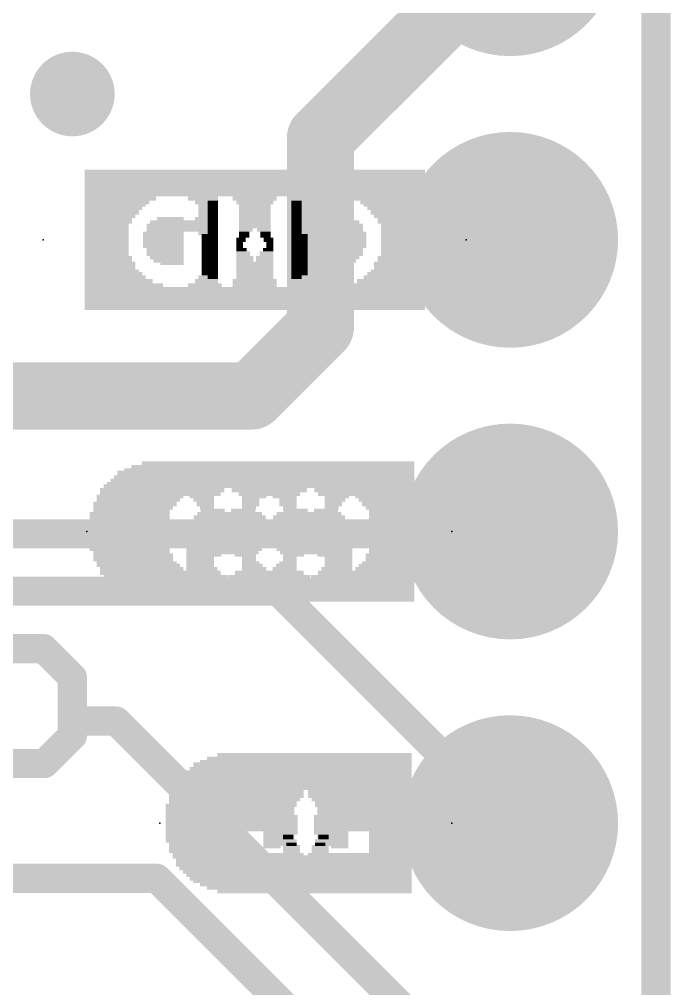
# Model space of a CAD drawing. Extents: x -29 to 78, y -18 to 28.
# Drawn here: x 7.16 to 12.83, y 8.08 to 16.53 of the extents above; entities that cross this region are included whole.
import ezdxf

# ---------------------------------------------------------------- set-up
doc = ezdxf.new("R2010")
doc.units = 0
for name, color, linetype in [('1', 12, 'CONTINUOUS'), ('16', 53, 'CONTINUOUS'), ('17', 254, 'CONTINUOUS'), ('18', 110, 'CONTINUOUS'), ('20', 53, 'CONTINUOUS'), ('21', 41, 'CONTINUOUS'), ('22', 40, 'CONTINUOUS'), ('23', 53, 'CONTINUOUS'), ('24', 53, 'CONTINUOUS'), ('51', 53, 'CONTINUOUS')]:
    doc.layers.add(name, color=color, linetype=linetype)

# ---------------------------------------------------------------- blocks, each defined once
blk = doc.blocks.new('RECT')
blk.add_solid([(-0.5, -0.5), (0.5, -0.5), (-0.5, 0.5), (0.5, 0.5)])
blk = doc.blocks.new('ROUNDP')
at = {"const_width": 0.5}
blk.add_lwpolyline([(0, -0.25, 1), (0, 0.25, 1), (0, -0.25)], format="xyb", dxfattribs=at)
blk = doc.blocks.new('ROUNDV')
at = {"const_width": 0.5}
blk.add_lwpolyline([(0, -0.25, 1), (0, 0.25, 1), (0, -0.25)], format="xyb", dxfattribs=at)

msp = doc.modelspace()

# ---------------------------------------------------------------- linework, layer by layer
at = {"layer": '1'}
for points, const_width in [([(12.7, 21.59), (12.7, 0)], 0.254), ([(9.779, 15.494), (11.43, 17.145)], 0.5842), ([(9.779, 13.843), (9.779, 15.494)], 0.5842), ([(9.181, 13.245), (9.779, 13.843)], 0.5842), ([(6.35, 13.245), (9.181, 13.245)], 0.5842), ([(6.35, 12.045), (11.41, 12.045)], 0.254), ([(11.41, 12.045), (11.43, 12.065)], 0.254), ([(6.35, 11.545), (9.41, 11.545)], 0.254), ([(9.41, 11.545), (11.43, 9.525)], 0.254), ([(6.35, 11.045), (7.37, 11.045)], 0.254), ([(7.37, 11.045), (7.62, 10.795)], 0.254), ([(7.62, 10.795), (7.62, 10.414)], 0.254), ([(7.62, 10.414), (7.62, 10.287)], 0.254), ([(8.001, 10.414), (7.62, 10.414)], 0.254), ([(11.43, 6.985), (8.001, 10.414)], 0.254), ([(7.62, 10.287), (7.378, 10.045)], 0.254), ([(7.378, 10.045), (6.35, 10.045)], 0.254), ([(6.35, 9.045), (8.354, 9.045)], 0.254), ([(8.354, 9.045), (10.16, 7.239)], 0.254)]:
    msp.add_lwpolyline(points, dxfattribs=dict(at, const_width=const_width))
for points, const_width in [([(9.9251, 15.494, 1), (9.6329, 15.494)], 0.2921), ([(9.6757, 15.5973, 1), (9.8823, 15.3907)], 0.2921), ([(9.8823, 13.7397, 1), (9.6757, 13.9463)], 0.2921), ([(9.6329, 13.843, 1), (9.9251, 13.843)], 0.2921), ([(9.181, 13.099, 1), (9.181, 13.3911)], 0.2921), ([(9.0777, 13.3483, 1), (9.2843, 13.1417)], 0.2921), ([(11.4749, 12.0201, 1), (11.3851, 12.1099)], 0.127), ([(11.41, 11.9815, 1), (11.41, 12.1085)], 0.127), ([(11.3651, 12.0899, 1), (11.4549, 12.0001)], 0.127), ([(9.4549, 11.5899, 1), (9.3651, 11.5001)], 0.127), ([(9.41, 11.4815, 1), (9.41, 11.6085)], 0.127), ([(7.4149, 11.0899, 1), (7.3251, 11.0001)], 0.127), ([(7.37, 10.9815, 1), (7.37, 11.1085)], 0.127), ([(7.6835, 10.795, 1), (7.5565, 10.795)], 0.127), ([(7.5751, 10.7501, 1), (7.6649, 10.8399)], 0.127), ([(7.6835, 10.414, 1), (7.5565, 10.414)], 0.127), ([(7.62, 10.4775, 1), (7.62, 10.3505)], 0.127), ([(7.5565, 10.414, 1), (7.6835, 10.414)], 0.127), ([(8.0459, 10.4589, 1), (7.9561, 10.3691)], 0.127), ([(8.001, 10.3505, 1), (8.001, 10.4775)], 0.127), ([(7.6649, 10.2421, 1), (7.5751, 10.3319)], 0.127), ([(7.5565, 10.287, 1), (7.6835, 10.287)], 0.127), ([(7.3331, 10.0899, 1), (7.4229, 10.0001)], 0.127), ([(7.378, 9.9815, 1), (7.378, 10.1085)], 0.127), ([(11.3851, 9.4801, 1), (11.4749, 9.5699)], 0.127), ([(8.3989, 9.0899, 1), (8.3091, 9.0001)], 0.127), ([(8.354, 8.9815, 1), (8.354, 9.1085)], 0.127)]:
    msp.add_lwpolyline(points, format="xyb", dxfattribs=dict(at, const_width=const_width))
at = {"layer": '16', "const_width": 0.254}
msp.add_lwpolyline([(12.7, 21.59), (12.7, 0)], dxfattribs=at)
at = {"layer": '20', "const_width": 0.2032}
msp.add_lwpolyline([(12.7, 21.59), (12.7, 0)], dxfattribs=at)
at = {"layer": '23'}
for p in [(7.366, 14.605), (7.747, 12.065), (8.382, 9.525)]:
    msp.add_point(p, dxfattribs=at)
at = {"layer": '24'}
for p in [(11.049, 14.605), (10.922, 12.065), (10.922, 9.525)]:
    msp.add_point(p, dxfattribs=at)

# ---------------------------------------------------------------- block references
at = {"layer": '17', "xscale": 1.8796, "yscale": 1.8796, "rotation": 180}
for p in [(11.43, 17.145), (11.43, 17.145), (11.43, 14.605), (11.43, 14.605), (11.43, 12.065), (11.43, 12.065), (11.43, 9.525), (11.43, 9.525)]:
    msp.add_blockref('ROUNDP', p, dxfattribs=at)
at = {"layer": '18', "xscale": 0.7366, "yscale": 0.7366}
msp.add_blockref('ROUNDV', (7.62, 15.875), dxfattribs=at)
msp.add_blockref('ROUNDV', (7.62, 15.875), dxfattribs=at)
at = {"layer": '21'}
for p, xscale, yscale in [((9.181, 15.2), 2.91, 0.03), ((9.181, 15.17), 2.91, 0.03), ((9.181, 15.145), 2.91, 0.02), ((9.181, 15.115), 2.91, 0.04), ((9.181, 15.08), 2.91, 0.03), ((9.181, 15.05), 2.91, 0.03), ((9.181, 15.025), 2.91, 0.02), ((8.041, 15), 0.63, 0.03), ((8.011, 14.965), 0.57, 0.04), ((7.981, 14.93), 0.51, 0.03), ((9.586, 15), 2.1, 0.03), ((8.746, 14.965), 0.24, 0.04), ((8.761, 14.93), 0.15, 0.03), ((9.196, 14.965), 0.36, 0.04), ((9.196, 14.93), 0.3, 0.03), ((9.586, 14.965), 0.12, 0.04), ((9.571, 14.93), 0.09, 0.03), ((10.351, 14.965), 0.57, 0.04), ((10.381, 14.93), 0.51, 0.03), ((7.966, 14.91), 0.48, 0.03), ((7.936, 14.88), 0.42, 0.03), ((7.936, 14.845), 0.42, 0.04), ((8.776, 14.91), 0.12, 0.03), ((8.776, 14.88), 0.12, 0.03), ((8.776, 14.845), 0.12, 0.04), ((9.211, 14.91), 0.27, 0.03), ((9.211, 14.88), 0.27, 0.03), ((9.226, 14.845), 0.24, 0.04), ((9.571, 14.91), 0.09, 0.03), ((9.571, 14.88), 0.09, 0.03), ((9.571, 14.845), 0.09, 0.04), ((10.396, 14.91), 0.48, 0.03), ((10.411, 14.88), 0.45, 0.03), ((10.426, 14.845), 0.42, 0.04), ((7.921, 14.81), 0.39, 0.03), ((7.906, 14.79), 0.36, 0.03), ((7.906, 14.76), 0.36, 0.03), ((8.566, 14.76), 0.54, 0.03), ((8.461, 14.79), 0.21, 0.03), ((8.761, 14.79), 0.15, 0.03), ((8.776, 14.81), 0.12, 0.03), ((9.241, 14.81), 0.21, 0.03), ((9.256, 14.79), 0.18, 0.03), ((9.256, 14.76), 0.18, 0.03), ((9.571, 14.81), 0.09, 0.03), ((9.571, 14.79), 0.09, 0.03), ((9.571, 14.76), 0.09, 0.03), ((9.916, 14.79), 0.18, 0.03), ((9.931, 14.76), 0.21, 0.03), ((10.441, 14.81), 0.39, 0.03), ((10.456, 14.79), 0.36, 0.03), ((10.456, 14.76), 0.36, 0.03), ((7.906, 14.725), 0.36, 0.04), ((7.891, 14.69), 0.33, 0.03), ((8.551, 14.725), 0.57, 0.04), ((8.551, 14.69), 0.57, 0.03), ((9.271, 14.725), 0.15, 0.04), ((9.286, 14.69), 0.12, 0.03), ((9.571, 14.725), 0.09, 0.04), ((9.571, 14.69), 0.09, 0.03), ((9.946, 14.725), 0.24, 0.04), ((9.961, 14.69), 0.27, 0.03), ((10.471, 14.725), 0.33, 0.04), ((10.471, 14.69), 0.33, 0.03), ((7.891, 14.66), 0.33, 0.03), ((7.891, 14.64), 0.33, 0.03), ((7.891, 14.605), 0.33, 0.04), ((8.341, 14.66), 0.21, 0.03), ((8.326, 14.64), 0.18, 0.03), ((8.326, 14.605), 0.18, 0.04), ((8.776, 14.66), 0.12, 0.03), ((8.791, 14.64), 0.09, 0.03), ((8.791, 14.605), 0.09, 0.04), ((9.061, 14.605), 0.03, 0.04), ((9.301, 14.66), 0.09, 0.03), ((9.301, 14.64), 0.09, 0.03), ((9.316, 14.605), 0.06, 0.04), ((9.571, 14.66), 0.09, 0.03), ((9.571, 14.64), 0.09, 0.03), ((9.571, 14.605), 0.09, 0.04), ((9.976, 14.66), 0.3, 0.03), ((9.976, 14.64), 0.3, 0.03), ((9.976, 14.605), 0.3, 0.04), ((10.471, 14.66), 0.33, 0.03), ((10.471, 14.64), 0.33, 0.03), ((10.471, 14.605), 0.33, 0.04), ((7.891, 14.57), 0.33, 0.03), ((7.891, 14.55), 0.33, 0.03), ((7.891, 14.52), 0.33, 0.03), ((8.326, 14.57), 0.18, 0.03), ((8.326, 14.55), 0.18, 0.03), ((8.416, 14.52), 0.3, 0.03), ((8.791, 14.57), 0.09, 0.03), ((8.791, 14.55), 0.09, 0.03), ((8.791, 14.52), 0.09, 0.03), ((9.076, 14.57), 0.06, 0.03), ((9.076, 14.55), 0.06, 0.03), ((9.091, 14.52), 0.09, 0.03), ((9.331, 14.57), 0.03, 0.03), ((9.571, 14.57), 0.09, 0.03), ((9.571, 14.55), 0.09, 0.03), ((9.571, 14.52), 0.09, 0.03), ((9.976, 14.57), 0.3, 0.03), ((9.976, 14.55), 0.3, 0.03), ((9.961, 14.52), 0.27, 0.03), ((10.471, 14.57), 0.33, 0.03), ((10.471, 14.55), 0.33, 0.03), ((10.471, 14.52), 0.33, 0.03), ((7.906, 14.485), 0.36, 0.04), ((7.906, 14.45), 0.36, 0.03), ((7.906, 14.42), 0.36, 0.03), ((8.416, 14.485), 0.3, 0.04), ((8.431, 14.45), 0.27, 0.03), ((8.446, 14.42), 0.24, 0.03), ((8.791, 14.485), 0.09, 0.04), ((8.791, 14.45), 0.09, 0.03), ((8.791, 14.42), 0.09, 0.03), ((9.106, 14.485), 0.12, 0.04), ((9.121, 14.45), 0.15, 0.03), ((9.121, 14.42), 0.15, 0.03), ((9.571, 14.485), 0.09, 0.04), ((9.571, 14.45), 0.09, 0.03), ((9.571, 14.42), 0.09, 0.03), ((9.961, 14.485), 0.27, 0.04), ((9.946, 14.45), 0.24, 0.03), ((9.931, 14.42), 0.21, 0.03), ((10.456, 14.45), 0.36, 0.03), ((10.456, 14.42), 0.36, 0.03), ((10.471, 14.485), 0.33, 0.04), ((7.921, 14.4), 0.39, 0.03), ((7.921, 14.365), 0.39, 0.04), ((8.461, 14.4), 0.15, 0.03), ((8.791, 14.4), 0.09, 0.03), ((8.791, 14.365), 0.09, 0.04), ((9.136, 14.4), 0.18, 0.03), ((9.151, 14.365), 0.21, 0.04), ((9.571, 14.4), 0.09, 0.03), ((9.571, 14.365), 0.09, 0.04), ((9.886, 14.4), 0.12, 0.03), ((10.441, 14.4), 0.39, 0.03), ((10.441, 14.365), 0.39, 0.04), ((7.936, 14.33), 0.42, 0.03), ((7.951, 14.31), 0.45, 0.03), ((7.966, 14.28), 0.48, 0.03), ((8.776, 14.28), 0.12, 0.03), ((8.791, 14.33), 0.09, 0.03), ((8.791, 14.31), 0.09, 0.03), ((9.166, 14.33), 0.24, 0.03), ((9.166, 14.31), 0.24, 0.03), ((9.181, 14.28), 0.27, 0.03), ((9.571, 14.33), 0.09, 0.03), ((9.571, 14.31), 0.09, 0.03), ((9.571, 14.28), 0.09, 0.03), ((10.396, 14.28), 0.48, 0.03), ((10.411, 14.31), 0.45, 0.03), ((10.426, 14.33), 0.42, 0.03), ((7.996, 14.245), 0.54, 0.04), ((8.026, 14.21), 0.6, 0.03), ((9.181, 14.18), 2.91, 0.03), ((8.746, 14.21), 0.24, 0.03), ((8.776, 14.245), 0.18, 0.04), ((9.181, 14.245), 0.33, 0.04), ((9.196, 14.21), 0.36, 0.03), ((9.571, 14.21), 0.15, 0.03), ((9.586, 14.245), 0.12, 0.04), ((10.321, 14.21), 0.63, 0.03), ((10.366, 14.245), 0.54, 0.04), ((9.181, 14.15), 2.91, 0.03), ((9.181, 14.12), 2.91, 0.03), ((9.181, 14.1), 2.91, 0.03), ((9.181, 14.07), 2.91, 0.03), ((9.181, 14.04), 2.91, 0.03), ((9.181, 14.01), 2.91, 0.03), ((9.427, 12.66), 2.34, 0.03), ((9.322, 12.575), 2.55, 0.04), ((9.352, 12.605), 2.49, 0.02), ((9.382, 12.63), 2.43, 0.03), ((9.277, 12.485), 2.64, 0.02), ((9.292, 12.51), 2.61, 0.03), ((9.307, 12.54), 2.58, 0.03), ((8.287, 12.425), 0.78, 0.04), ((8.362, 12.46), 0.87, 0.03), ((9.202, 12.46), 0.63, 0.03), ((9.202, 12.425), 0.39, 0.04), ((10.102, 12.46), 0.99, 0.03), ((9.907, 12.425), 0.36, 0.04), ((10.417, 12.425), 0.36, 0.04), ((8.182, 12.305), 0.69, 0.04), ((8.227, 12.37), 0.72, 0.03), ((8.212, 12.34), 0.69, 0.03), ((8.257, 12.39), 0.72, 0.03), ((9.202, 12.39), 0.27, 0.03), ((9.202, 12.37), 0.21, 0.03), ((9.172, 12.34), 0.15, 0.03), ((9.172, 12.305), 0.15, 0.04), ((9.907, 12.39), 0.3, 0.03), ((9.922, 12.37), 0.21, 0.03), ((9.907, 12.34), 0.18, 0.03), ((9.892, 12.305), 0.15, 0.04), ((10.417, 12.39), 0.36, 0.03), ((10.417, 12.37), 0.36, 0.03), ((10.417, 12.34), 0.36, 0.03), ((10.417, 12.305), 0.36, 0.04), ((8.167, 12.27), 0.66, 0.03), ((8.152, 12.25), 0.63, 0.03), ((8.842, 12.25), 0.21, 0.03), ((9.127, 12.25), 0.12, 0.03), ((9.157, 12.27), 0.12, 0.03), ((9.562, 12.25), 0.21, 0.03), ((9.847, 12.25), 0.12, 0.03), ((9.877, 12.27), 0.12, 0.03), ((10.417, 12.27), 0.36, 0.03), ((10.417, 12.25), 0.36, 0.03), ((8.137, 12.22), 0.66, 0.03), ((8.137, 12.185), 0.66, 0.04), ((8.122, 12.15), 0.63, 0.03), ((8.902, 12.15), 0.51, 0.03), ((8.917, 12.185), 0.48, 0.04), ((8.842, 12.22), 0.27, 0.03), ((9.112, 12.22), 0.15, 0.03), ((9.622, 12.185), 0.51, 0.04), ((9.622, 12.15), 0.51, 0.03), ((9.547, 12.22), 0.3, 0.03), ((9.817, 12.22), 0.12, 0.03), ((10.417, 12.22), 0.36, 0.03), ((10.417, 12.185), 0.36, 0.04), ((10.417, 12.15), 0.36, 0.03), ((8.122, 12.12), 0.63, 0.03), ((8.122, 12.1), 0.63, 0.03), ((8.122, 12.065), 0.63, 0.04), ((8.887, 12.1), 0.54, 0.03), ((8.887, 12.065), 0.54, 0.04), ((8.902, 12.12), 0.51, 0.03), ((9.622, 12.12), 0.57, 0.03), ((9.697, 12.1), 0.72, 0.03), ((9.697, 12.065), 0.72, 0.04), ((10.417, 12.12), 0.36, 0.03), ((10.417, 12.1), 0.36, 0.03), ((10.417, 12.065), 0.36, 0.04), ((8.122, 12.03), 0.63, 0.03), ((8.122, 12.01), 0.63, 0.03), ((8.122, 11.98), 0.63, 0.03), ((8.887, 12.03), 0.54, 0.03), ((8.887, 12.01), 0.54, 0.03), ((8.902, 11.98), 0.51, 0.03), ((9.697, 12.03), 0.72, 0.03), ((9.697, 12.01), 0.72, 0.03), ((9.697, 11.98), 0.72, 0.03), ((10.417, 12.03), 0.36, 0.03), ((10.417, 12.01), 0.36, 0.03), ((10.417, 11.98), 0.36, 0.03), ((8.122, 11.945), 0.63, 0.04), ((8.137, 11.91), 0.66, 0.03), ((8.902, 11.945), 0.51, 0.04), ((8.932, 11.91), 0.51, 0.03), ((9.712, 11.945), 0.69, 0.04), ((9.727, 11.91), 0.66, 0.03), ((10.417, 11.945), 0.36, 0.04), ((10.417, 11.91), 0.36, 0.03), ((8.152, 11.88), 0.63, 0.03), ((8.167, 11.86), 0.66, 0.03), ((8.167, 11.825), 0.66, 0.04), ((8.842, 11.88), 0.27, 0.03), ((8.842, 11.86), 0.15, 0.03), ((9.112, 11.88), 0.15, 0.03), ((9.142, 11.86), 0.15, 0.03), ((9.157, 11.825), 0.12, 0.04), ((9.562, 11.88), 0.27, 0.03), ((9.562, 11.86), 0.15, 0.03), ((9.907, 11.88), 0.3, 0.03), ((9.922, 11.86), 0.27, 0.03), ((9.937, 11.825), 0.24, 0.04), ((10.417, 11.88), 0.36, 0.03), ((10.417, 11.86), 0.36, 0.03), ((10.417, 11.825), 0.36, 0.04), ((8.197, 11.79), 0.66, 0.03), ((8.212, 11.77), 0.69, 0.03), ((8.242, 11.74), 0.69, 0.03), ((9.172, 11.79), 0.15, 0.03), ((9.187, 11.77), 0.18, 0.03), ((9.202, 11.74), 0.21, 0.03), ((9.922, 11.74), 0.27, 0.03), ((9.937, 11.79), 0.24, 0.03), ((9.937, 11.77), 0.24, 0.03), ((10.417, 11.79), 0.36, 0.03), ((10.417, 11.77), 0.36, 0.03), ((10.417, 11.74), 0.36, 0.03), ((8.272, 11.705), 0.75, 0.04), ((8.317, 11.67), 0.78, 0.03), ((9.277, 11.64), 2.64, 0.03), ((9.202, 11.67), 0.45, 0.03), ((9.202, 11.705), 0.33, 0.04), ((9.892, 11.67), 0.39, 0.03), ((9.907, 11.705), 0.3, 0.04), ((10.417, 11.705), 0.36, 0.04), ((10.417, 11.67), 0.36, 0.03), ((9.292, 11.61), 2.61, 0.03), ((9.307, 11.58), 2.58, 0.03), ((9.322, 11.56), 2.55, 0.03), ((9.352, 11.53), 2.49, 0.03), ((9.382, 11.5), 2.43, 0.03), ((9.427, 11.47), 2.34, 0.03), ((9.732, 10.12), 1.68, 0.03), ((9.627, 10.035), 1.89, 0.04), ((9.657, 10.065), 1.83, 0.02), ((9.687, 10.09), 1.77, 0.03), ((9.597, 9.97), 1.95, 0.03), ((9.612, 10), 1.92, 0.03), ((8.817, 9.885), 0.57, 0.04), ((9.567, 9.92), 2.01, 0.03), ((9.582, 9.945), 1.98, 0.02), ((10.047, 9.885), 1.05, 0.04), ((8.802, 9.83), 0.6, 0.03), ((8.802, 9.8), 0.6, 0.03), ((8.817, 9.85), 0.57, 0.03), ((10.077, 9.85), 0.99, 0.03), ((10.092, 9.83), 0.96, 0.03), ((10.122, 9.8), 0.9, 0.03), ((8.787, 9.765), 0.63, 0.04), ((8.787, 9.73), 0.63, 0.03), ((8.787, 9.71), 0.63, 0.03), ((9.372, 9.71), 0.18, 0.03), ((10.122, 9.765), 0.9, 0.04), ((10.137, 9.73), 0.87, 0.03), ((10.152, 9.71), 0.84, 0.03), ((8.772, 9.68), 0.66, 0.03), ((8.772, 9.645), 0.66, 0.04), ((8.772, 9.61), 0.66, 0.03), ((9.402, 9.68), 0.24, 0.03), ((9.417, 9.645), 0.27, 0.04), ((9.417, 9.61), 0.27, 0.03), ((10.152, 9.68), 0.84, 0.03), ((10.167, 9.645), 0.81, 0.04), ((10.167, 9.61), 0.81, 0.03), ((8.772, 9.58), 0.66, 0.03), ((8.772, 9.56), 0.66, 0.03), ((8.772, 9.525), 0.66, 0.04), ((9.432, 9.58), 0.3, 0.03), ((9.432, 9.56), 0.3, 0.03), ((9.432, 9.525), 0.3, 0.04), ((10.167, 9.58), 0.81, 0.03), ((10.167, 9.56), 0.81, 0.03), ((10.167, 9.525), 0.81, 0.04), ((8.772, 9.49), 0.66, 0.03), ((8.772, 9.47), 0.66, 0.03), ((8.772, 9.44), 0.66, 0.03), ((9.432, 9.49), 0.3, 0.03), ((9.432, 9.47), 0.3, 0.03), ((9.432, 9.44), 0.3, 0.03), ((10.167, 9.49), 0.81, 0.03), ((10.167, 9.47), 0.81, 0.03), ((9.822, 9.44), 0.12, 0.03), ((10.392, 9.44), 0.36, 0.03), ((8.772, 9.405), 0.66, 0.04), ((8.772, 9.37), 0.66, 0.03), ((9.417, 9.405), 0.27, 0.04), ((9.402, 9.37), 0.24, 0.03), ((9.792, 9.37), 0.12, 0.03), ((9.807, 9.405), 0.09, 0.04), ((10.407, 9.405), 0.33, 0.04), ((10.407, 9.37), 0.33, 0.03), ((8.787, 9.34), 0.63, 0.03), ((8.787, 9.32), 0.63, 0.03), ((8.787, 9.285), 0.63, 0.04), ((9.387, 9.34), 0.21, 0.03), ((9.357, 9.32), 0.15, 0.03), ((9.777, 9.32), 0.15, 0.03), ((9.777, 9.285), 0.15, 0.04), ((9.777, 9.34), 0.09, 0.03), ((10.392, 9.285), 0.36, 0.04), ((10.407, 9.34), 0.33, 0.03), ((10.407, 9.32), 0.33, 0.03), ((8.802, 9.25), 0.6, 0.03), ((8.802, 9.23), 0.6, 0.03), ((8.817, 9.2), 0.57, 0.03), ((10.092, 9.2), 0.96, 0.03), ((10.107, 9.23), 0.93, 0.03), ((10.122, 9.25), 0.9, 0.03), ((8.817, 9.165), 0.57, 0.04), ((8.832, 9.13), 0.54, 0.03), ((10.032, 9.13), 1.08, 0.03), ((10.062, 9.165), 1.02, 0.04), ((9.582, 9.1), 1.98, 0.03), ((9.597, 9.07), 1.95, 0.03), ((9.612, 9.04), 1.92, 0.03), ((9.627, 9.02), 1.89, 0.03), ((9.657, 8.99), 1.83, 0.03), ((9.687, 8.96), 1.77, 0.03), ((9.732, 8.93), 1.68, 0.03)]:
    msp.add_blockref('RECT', p, dxfattribs=dict(at, xscale=xscale, yscale=yscale))
at = {"layer": '22', "rotation": 180}
for p, xscale, yscale in [((9.234, 15.2), 2.91, 0.03), ((9.234, 15.17), 2.91, 0.03), ((9.234, 15.145), 2.91, 0.02), ((9.234, 15.115), 2.91, 0.04), ((9.234, 15.08), 2.91, 0.03), ((9.234, 15.05), 2.91, 0.03), ((9.234, 15.025), 2.91, 0.02), ((8.829, 15), 2.1, 0.03), ((8.064, 14.965), 0.57, 0.04), ((8.034, 14.93), 0.51, 0.03), ((8.829, 14.965), 0.12, 0.04), ((8.844, 14.93), 0.09, 0.03), ((9.219, 14.965), 0.36, 0.04), ((9.219, 14.93), 0.3, 0.03), ((9.669, 14.965), 0.24, 0.04), ((9.654, 14.93), 0.15, 0.03), ((10.374, 15), 0.63, 0.03), ((10.404, 14.965), 0.57, 0.04), ((10.434, 14.93), 0.51, 0.03), ((8.019, 14.91), 0.48, 0.03), ((8.004, 14.88), 0.45, 0.03), ((7.989, 14.845), 0.42, 0.04), ((8.844, 14.91), 0.09, 0.03), ((8.844, 14.88), 0.09, 0.03), ((8.844, 14.845), 0.09, 0.04), ((9.204, 14.91), 0.27, 0.03), ((9.204, 14.88), 0.27, 0.03), ((9.189, 14.845), 0.24, 0.04), ((9.639, 14.91), 0.12, 0.03), ((9.639, 14.88), 0.12, 0.03), ((9.639, 14.845), 0.12, 0.04), ((10.449, 14.91), 0.48, 0.03), ((10.479, 14.88), 0.42, 0.03), ((10.479, 14.845), 0.42, 0.04), ((7.974, 14.81), 0.39, 0.03), ((7.959, 14.79), 0.36, 0.03), ((7.959, 14.76), 0.36, 0.03), ((8.484, 14.76), 0.21, 0.03), ((8.499, 14.79), 0.18, 0.03), ((8.844, 14.81), 0.09, 0.03), ((8.844, 14.79), 0.09, 0.03), ((8.844, 14.76), 0.09, 0.03), ((9.174, 14.81), 0.21, 0.03), ((9.159, 14.79), 0.18, 0.03), ((9.159, 14.76), 0.18, 0.03), ((9.639, 14.81), 0.12, 0.03), ((9.654, 14.79), 0.15, 0.03), ((9.849, 14.76), 0.54, 0.03), ((9.954, 14.79), 0.21, 0.03), ((10.494, 14.81), 0.39, 0.03), ((10.509, 14.79), 0.36, 0.03), ((10.509, 14.76), 0.36, 0.03), ((7.944, 14.725), 0.33, 0.04), ((7.944, 14.69), 0.33, 0.03), ((8.454, 14.69), 0.27, 0.03), ((8.469, 14.725), 0.24, 0.04), ((8.844, 14.725), 0.09, 0.04), ((8.844, 14.69), 0.09, 0.03), ((9.144, 14.725), 0.15, 0.04), ((9.129, 14.69), 0.12, 0.03), ((9.864, 14.725), 0.57, 0.04), ((9.864, 14.69), 0.57, 0.03), ((10.509, 14.725), 0.36, 0.04), ((10.524, 14.69), 0.33, 0.03), ((7.944, 14.66), 0.33, 0.03), ((7.944, 14.64), 0.33, 0.03), ((7.944, 14.605), 0.33, 0.04), ((8.439, 14.66), 0.3, 0.03), ((8.439, 14.64), 0.3, 0.03), ((8.439, 14.605), 0.3, 0.04), ((8.844, 14.66), 0.09, 0.03), ((8.844, 14.64), 0.09, 0.03), ((8.844, 14.605), 0.09, 0.04), ((9.114, 14.66), 0.09, 0.03), ((9.114, 14.64), 0.09, 0.03), ((9.099, 14.605), 0.06, 0.04), ((9.354, 14.605), 0.03, 0.04), ((9.639, 14.66), 0.12, 0.03), ((9.624, 14.64), 0.09, 0.03), ((9.624, 14.605), 0.09, 0.04), ((10.074, 14.66), 0.21, 0.03), ((10.089, 14.64), 0.18, 0.03), ((10.089, 14.605), 0.18, 0.04), ((10.524, 14.66), 0.33, 0.03), ((10.524, 14.64), 0.33, 0.03), ((10.524, 14.605), 0.33, 0.04), ((7.944, 14.57), 0.33, 0.03), ((7.944, 14.55), 0.33, 0.03), ((7.944, 14.52), 0.33, 0.03), ((8.439, 14.57), 0.3, 0.03), ((8.439, 14.55), 0.3, 0.03), ((8.454, 14.52), 0.27, 0.03), ((8.844, 14.57), 0.09, 0.03), ((8.844, 14.55), 0.09, 0.03), ((8.844, 14.52), 0.09, 0.03), ((9.084, 14.57), 0.03, 0.03), ((9.324, 14.52), 0.09, 0.03), ((9.339, 14.57), 0.06, 0.03), ((9.339, 14.55), 0.06, 0.03), ((9.624, 14.57), 0.09, 0.03), ((9.624, 14.55), 0.09, 0.03), ((9.624, 14.52), 0.09, 0.03), ((9.999, 14.52), 0.3, 0.03), ((10.089, 14.57), 0.18, 0.03), ((10.089, 14.55), 0.18, 0.03), ((10.524, 14.57), 0.33, 0.03), ((10.524, 14.55), 0.33, 0.03), ((10.524, 14.52), 0.33, 0.03), ((7.944, 14.485), 0.33, 0.04), ((7.959, 14.45), 0.36, 0.03), ((7.959, 14.42), 0.36, 0.03), ((8.454, 14.485), 0.27, 0.04), ((8.469, 14.45), 0.24, 0.03), ((8.484, 14.42), 0.21, 0.03), ((8.844, 14.485), 0.09, 0.04), ((8.844, 14.45), 0.09, 0.03), ((8.844, 14.42), 0.09, 0.03), ((9.294, 14.45), 0.15, 0.03), ((9.294, 14.42), 0.15, 0.03), ((9.309, 14.485), 0.12, 0.04), ((9.624, 14.485), 0.09, 0.04), ((9.624, 14.45), 0.09, 0.03), ((9.624, 14.42), 0.09, 0.03), ((9.999, 14.485), 0.3, 0.04), ((9.984, 14.45), 0.27, 0.03), ((9.969, 14.42), 0.24, 0.03), ((10.509, 14.485), 0.36, 0.04), ((10.509, 14.45), 0.36, 0.03), ((10.509, 14.42), 0.36, 0.03), ((7.974, 14.4), 0.39, 0.03), ((7.974, 14.365), 0.39, 0.04), ((8.529, 14.4), 0.12, 0.03), ((8.844, 14.4), 0.09, 0.03), ((8.844, 14.365), 0.09, 0.04), ((9.264, 14.365), 0.21, 0.04), ((9.279, 14.4), 0.18, 0.03), ((9.624, 14.4), 0.09, 0.03), ((9.624, 14.365), 0.09, 0.04), ((9.954, 14.4), 0.15, 0.03), ((10.494, 14.4), 0.39, 0.03), ((10.494, 14.365), 0.39, 0.04), ((7.989, 14.33), 0.42, 0.03), ((8.004, 14.31), 0.45, 0.03), ((8.019, 14.28), 0.48, 0.03), ((8.844, 14.33), 0.09, 0.03), ((8.844, 14.31), 0.09, 0.03), ((8.844, 14.28), 0.09, 0.03), ((9.234, 14.28), 0.27, 0.03), ((9.249, 14.33), 0.24, 0.03), ((9.249, 14.31), 0.24, 0.03), ((9.624, 14.33), 0.09, 0.03), ((9.624, 14.31), 0.09, 0.03), ((9.639, 14.28), 0.12, 0.03), ((10.449, 14.28), 0.48, 0.03), ((10.464, 14.31), 0.45, 0.03), ((10.479, 14.33), 0.42, 0.03), ((8.049, 14.245), 0.54, 0.04), ((8.094, 14.21), 0.63, 0.03), ((9.234, 14.18), 2.91, 0.03), ((8.829, 14.245), 0.12, 0.04), ((8.844, 14.21), 0.15, 0.03), ((9.219, 14.21), 0.36, 0.03), ((9.234, 14.245), 0.33, 0.04), ((9.639, 14.245), 0.18, 0.04), ((9.669, 14.21), 0.24, 0.03), ((10.389, 14.21), 0.6, 0.03), ((10.419, 14.245), 0.54, 0.04), ((9.234, 14.15), 2.91, 0.03), ((9.234, 14.12), 2.91, 0.03), ((9.234, 14.1), 2.91, 0.03), ((9.234, 14.07), 2.91, 0.03), ((9.234, 14.04), 2.91, 0.03), ((9.234, 14.01), 2.91, 0.03), ((9.392, 12.66), 2.34, 0.03), ((9.287, 12.575), 2.55, 0.04), ((9.317, 12.605), 2.49, 0.02), ((9.347, 12.63), 2.43, 0.03), ((9.242, 12.485), 2.64, 0.02), ((9.257, 12.51), 2.61, 0.03), ((9.272, 12.54), 2.58, 0.03), ((8.147, 12.425), 0.57, 0.04), ((8.477, 12.46), 1.17, 0.03), ((8.762, 12.425), 0.36, 0.04), ((9.467, 12.46), 0.63, 0.03), ((9.467, 12.425), 0.39, 0.04), ((10.217, 12.46), 0.69, 0.03), ((10.277, 12.425), 0.57, 0.04), ((8.117, 12.305), 0.63, 0.04), ((8.132, 12.37), 0.6, 0.03), ((8.132, 12.34), 0.6, 0.03), ((8.147, 12.39), 0.57, 0.03), ((8.762, 12.39), 0.3, 0.03), ((8.747, 12.37), 0.21, 0.03), ((8.762, 12.34), 0.18, 0.03), ((8.777, 12.305), 0.15, 0.04), ((9.467, 12.39), 0.27, 0.03), ((9.467, 12.37), 0.21, 0.03), ((9.497, 12.34), 0.15, 0.03), ((9.497, 12.305), 0.15, 0.04), ((10.307, 12.39), 0.51, 0.03), ((10.322, 12.37), 0.48, 0.03), ((10.337, 12.34), 0.45, 0.03), ((10.352, 12.305), 0.42, 0.04), ((8.117, 12.27), 0.63, 0.03), ((8.117, 12.25), 0.63, 0.03), ((8.792, 12.27), 0.12, 0.03), ((8.822, 12.25), 0.12, 0.03), ((9.107, 12.25), 0.21, 0.03), ((9.512, 12.27), 0.12, 0.03), ((9.542, 12.25), 0.12, 0.03), ((9.827, 12.25), 0.21, 0.03), ((10.367, 12.27), 0.39, 0.03), ((10.382, 12.25), 0.36, 0.03), ((8.102, 12.22), 0.66, 0.03), ((8.102, 12.185), 0.66, 0.04), ((8.102, 12.15), 0.66, 0.03), ((8.852, 12.22), 0.12, 0.03), ((9.047, 12.185), 0.51, 0.04), ((9.047, 12.15), 0.51, 0.03), ((9.122, 12.22), 0.3, 0.03), ((9.557, 12.22), 0.15, 0.03), ((9.752, 12.185), 0.48, 0.04), ((9.767, 12.15), 0.51, 0.03), ((9.827, 12.22), 0.27, 0.03), ((10.382, 12.22), 0.36, 0.03), ((10.382, 12.185), 0.36, 0.04), ((10.397, 12.15), 0.33, 0.03), ((8.102, 12.12), 0.66, 0.03), ((8.102, 12.1), 0.66, 0.03), ((8.102, 12.065), 0.66, 0.04), ((8.972, 12.1), 0.72, 0.03), ((8.972, 12.065), 0.72, 0.04), ((9.047, 12.12), 0.57, 0.03), ((9.767, 12.12), 0.51, 0.03), ((9.782, 12.1), 0.54, 0.03), ((9.782, 12.065), 0.54, 0.04), ((10.397, 12.12), 0.33, 0.03), ((10.397, 12.1), 0.33, 0.03), ((10.397, 12.065), 0.33, 0.04), ((8.102, 12.03), 0.66, 0.03), ((8.102, 12.01), 0.66, 0.03), ((8.102, 11.98), 0.66, 0.03), ((8.972, 12.03), 0.72, 0.03), ((8.972, 12.01), 0.72, 0.03), ((8.972, 11.98), 0.72, 0.03), ((9.782, 12.03), 0.54, 0.03), ((9.782, 12.01), 0.54, 0.03), ((9.767, 11.98), 0.51, 0.03), ((10.397, 12.03), 0.33, 0.03), ((10.397, 12.01), 0.33, 0.03), ((10.397, 11.98), 0.33, 0.03), ((8.102, 11.945), 0.66, 0.04), ((8.102, 11.91), 0.66, 0.03), ((8.957, 11.945), 0.69, 0.04), ((8.942, 11.91), 0.66, 0.03), ((9.737, 11.91), 0.51, 0.03), ((9.767, 11.945), 0.51, 0.04), ((10.382, 11.91), 0.36, 0.03), ((10.397, 11.945), 0.33, 0.04), ((8.117, 11.88), 0.63, 0.03), ((8.117, 11.86), 0.63, 0.03), ((8.117, 11.825), 0.63, 0.04), ((8.762, 11.88), 0.3, 0.03), ((8.747, 11.86), 0.27, 0.03), ((8.732, 11.825), 0.24, 0.04), ((9.107, 11.88), 0.27, 0.03), ((9.107, 11.86), 0.15, 0.03), ((9.527, 11.86), 0.15, 0.03), ((9.512, 11.825), 0.12, 0.04), ((9.557, 11.88), 0.15, 0.03), ((9.827, 11.88), 0.27, 0.03), ((9.827, 11.86), 0.15, 0.03), ((10.367, 11.86), 0.39, 0.03), ((10.367, 11.825), 0.39, 0.04), ((10.382, 11.88), 0.36, 0.03), ((8.132, 11.79), 0.6, 0.03), ((8.132, 11.77), 0.6, 0.03), ((8.147, 11.74), 0.57, 0.03), ((8.732, 11.79), 0.24, 0.03), ((8.732, 11.77), 0.24, 0.03), ((8.747, 11.74), 0.27, 0.03), ((9.467, 11.74), 0.21, 0.03), ((9.482, 11.77), 0.18, 0.03), ((9.497, 11.79), 0.15, 0.03), ((10.322, 11.74), 0.48, 0.03), ((10.337, 11.77), 0.45, 0.03), ((10.352, 11.79), 0.42, 0.03), ((8.147, 11.705), 0.57, 0.04), ((8.162, 11.67), 0.54, 0.03), ((9.242, 11.64), 2.64, 0.03), ((8.777, 11.67), 0.39, 0.03), ((8.762, 11.705), 0.3, 0.04), ((9.467, 11.67), 0.45, 0.03), ((9.467, 11.705), 0.33, 0.04), ((10.262, 11.67), 0.6, 0.03), ((10.292, 11.705), 0.54, 0.04), ((9.257, 11.61), 2.61, 0.03), ((9.272, 11.58), 2.58, 0.03), ((9.287, 11.56), 2.55, 0.03), ((9.317, 11.53), 2.49, 0.03), ((9.347, 11.5), 2.43, 0.03), ((9.392, 11.47), 2.34, 0.03), ((9.722, 10.12), 1.68, 0.03), ((9.617, 10.035), 1.89, 0.04), ((9.647, 10.065), 1.83, 0.02), ((9.677, 10.09), 1.77, 0.03), ((9.587, 9.97), 1.95, 0.03), ((9.602, 10), 1.92, 0.03), ((9.152, 9.885), 1.26, 0.04), ((9.557, 9.92), 2.01, 0.03), ((9.572, 9.945), 1.98, 0.02), ((10.382, 9.885), 0.36, 0.04), ((9.092, 9.83), 1.2, 0.03), ((9.062, 9.8), 1.14, 0.03), ((9.122, 9.85), 1.2, 0.03), ((10.382, 9.85), 0.36, 0.03), ((10.382, 9.83), 0.36, 0.03), ((10.382, 9.8), 0.36, 0.03), ((9.047, 9.765), 1.17, 0.04), ((9.032, 9.73), 1.14, 0.03), ((9.017, 9.71), 1.11, 0.03), ((9.932, 9.71), 0.18, 0.03), ((10.382, 9.765), 0.36, 0.04), ((10.382, 9.73), 0.36, 0.03), ((10.382, 9.71), 0.36, 0.03), ((9.002, 9.68), 1.14, 0.03), ((8.987, 9.645), 1.11, 0.04), ((8.987, 9.61), 1.11, 0.03), ((9.887, 9.645), 0.27, 0.04), ((9.887, 9.61), 0.27, 0.03), ((9.902, 9.68), 0.24, 0.03), ((10.382, 9.68), 0.36, 0.03), ((10.382, 9.645), 0.36, 0.04), ((10.382, 9.61), 0.36, 0.03), ((8.987, 9.58), 1.11, 0.03), ((8.987, 9.56), 1.11, 0.03), ((8.987, 9.525), 1.11, 0.04), ((9.872, 9.58), 0.3, 0.03), ((9.872, 9.56), 0.3, 0.03), ((9.872, 9.525), 0.3, 0.04), ((10.382, 9.58), 0.36, 0.03), ((10.382, 9.56), 0.36, 0.03), ((10.382, 9.525), 0.36, 0.04), ((8.987, 9.49), 1.11, 0.03), ((8.987, 9.47), 1.11, 0.03), ((8.762, 9.44), 0.66, 0.03), ((9.482, 9.44), 0.12, 0.03), ((9.872, 9.49), 0.3, 0.03), ((9.872, 9.47), 0.3, 0.03), ((9.872, 9.44), 0.3, 0.03), ((10.382, 9.49), 0.36, 0.03), ((10.382, 9.47), 0.36, 0.03), ((10.382, 9.44), 0.36, 0.03), ((8.747, 9.405), 0.63, 0.04), ((8.747, 9.37), 0.63, 0.03), ((9.497, 9.405), 0.09, 0.04), ((9.512, 9.37), 0.12, 0.03), ((9.887, 9.405), 0.27, 0.04), ((9.902, 9.37), 0.24, 0.03), ((10.382, 9.405), 0.36, 0.04), ((10.382, 9.37), 0.36, 0.03), ((8.762, 9.34), 0.6, 0.03), ((8.762, 9.32), 0.6, 0.03), ((8.777, 9.285), 0.63, 0.04), ((9.527, 9.32), 0.15, 0.03), ((9.527, 9.285), 0.15, 0.04), ((9.527, 9.34), 0.09, 0.03), ((9.917, 9.34), 0.21, 0.03), ((9.947, 9.32), 0.15, 0.03), ((10.382, 9.34), 0.36, 0.03), ((10.382, 9.32), 0.36, 0.03), ((10.382, 9.285), 0.36, 0.04), ((9.062, 9.25), 1.14, 0.03), ((9.077, 9.23), 1.17, 0.03), ((9.107, 9.2), 1.17, 0.03), ((10.382, 9.25), 0.36, 0.03), ((10.382, 9.23), 0.36, 0.03), ((10.382, 9.2), 0.36, 0.03), ((9.137, 9.165), 1.23, 0.04), ((9.182, 9.13), 1.26, 0.03), ((10.382, 9.165), 0.36, 0.04), ((10.382, 9.13), 0.36, 0.03), ((9.572, 9.1), 1.98, 0.03), ((9.587, 9.07), 1.95, 0.03), ((9.602, 9.04), 1.92, 0.03), ((9.617, 9.02), 1.89, 0.03), ((9.647, 8.99), 1.83, 0.03), ((9.677, 8.96), 1.77, 0.03), ((9.722, 8.93), 1.68, 0.03)]:
    msp.add_blockref('RECT', p, dxfattribs=dict(at, xscale=xscale, yscale=yscale))
at = {"layer": '51', "xscale": 0.508, "yscale": 0.508, "rotation": 90}
for p in [(11.43, 14.605), (11.43, 12.065), (11.43, 9.525)]:
    msp.add_blockref('RECT', p, dxfattribs=at)

doc.saveas('drawing.dxf')
